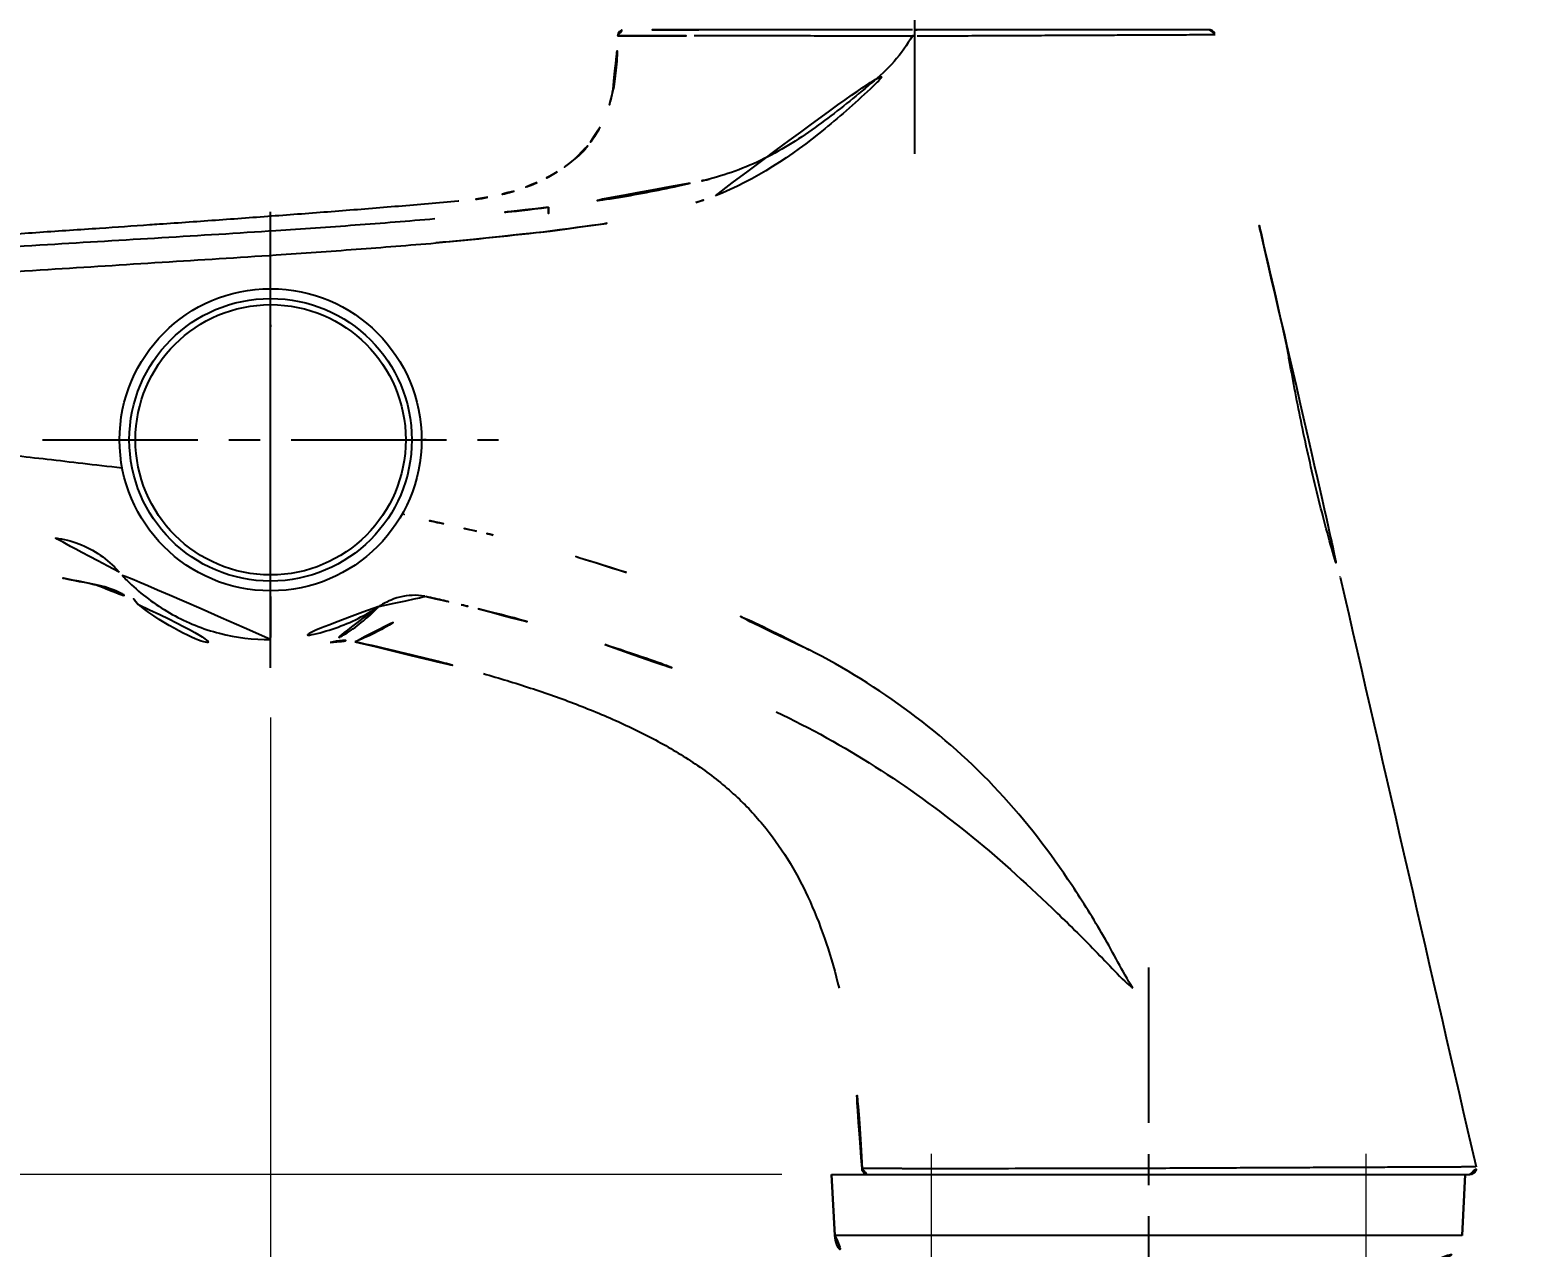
# Model space of a CAD drawing. Extents: x 16296660632 to 16296672714, y -37409619871 to -37409617455.
# Drawn here: x 16296672280 to 16296672399.7, y -37409617695.2 to -37409617597.2 of the extents above; entities that cross this region are included whole.
import ezdxf

# ---------------------------------------------------------------- set-up
doc = ezdxf.new("R2010")
doc.units = 0
doc.header["$LTSCALE"] = 10
doc.header["$MEASUREMENT"] = 0
doc.header["$PDMODE"] = 3
doc.header["$PDSIZE"] = -10
doc.linetypes.add('CENTER', pattern=[2, 1.25, -0.25, 0.25, -0.25])
doc.layers.get('0').update_dxf_attribs({"linetype": 'CONTINUOUS'})
doc.layers.get('DEFPOINTS').update_dxf_attribs({"linetype": 'CONTINUOUS'})
doc.layers.add('02___PRT_ALL_AXES', color=7, linetype='CONTINUOUS')
doc.styles.add('Daelim Dimension', font='')
doc.styles.get('Daelim Dimension').set_extended_font_data('나눔고딕')
doc.dimstyles.new('DEFAULT', dxfattribs={"dimscale": 2, "dimtxt": 2, "dimasz": 2, "dimexe": 0, "dimexo": 2, "dimgap": 1, "dimtad": 1, "dimdec": 1, "dimzin": 9, "dimdsep": 46, "dimtxsty": 'Daelim Dimension', "dimcen": 0.5, "dimclrd": 252, "dimclre": 252, "dimclrt": 3, "dimadec": 1, "dimazin": 0, "dimtfac": 1, "dimtdec": 1, "dimtix": 1, "dimtmove": 0, "dimatfit": 3, "dimfxl": 1, "dimtolj": 1, "dimtzin": 1, "dimlwd": 9, "dimlwe": 9, "dimarcsym": 0})

# ---------------------------------------------------------------- blocks, each defined once
blk = doc.blocks.new('*D1')
at = {"color": 5, "lineweight": 9, "transparency": 16777216}
for p, q in [((16296672254.1315, -37409617647.95496), (16296672220.23056, -37409617647.95496)), ((16296672220.23056, -37409617651.95496), (16296672220.23056, -37409617685.31422)), ((16296672340.56398, -37409617689.31422), (16296672220.23056, -37409617689.31422))]:
    blk.add_line(p, q, dxfattribs=at)
at = {"color": 5, "transparency": 16777216}
for points in [[(16296672219.56389, -37409617651.95496), (16296672220.89723, -37409617651.95496), (16296672220.23056, -37409617647.95496)], [(16296672219.56389, -37409617685.31422), (16296672220.89723, -37409617685.31422), (16296672220.23056, -37409617689.31422)]]:
    blk.add_solid(points, dxfattribs=at)
at = {"layer": 'DEFPOINTS', "color": 0, "transparency": 16777216}
for p in [(16296672258.1315, -37409617647.95496), (16296672220.23056, -37409617689.31422), (16296672344.56398, -37409617689.31422)]:
    blk.add_point(p, dxfattribs=at)
at = {"color": 7, "transparency": 16777216, "insert": (16296672211.82713, -37409617668.63458), "char_height": 12, "attachment_point": 5, "rotation": 90, "style": 'Daelim Dimension'}
blk.add_mtext('\\A1;41', dxfattribs=at)
blk = doc.blocks.new('*D2')
at = {"color": 5, "lineweight": 9, "transparency": 16777216}
for p, q in [((16296672299.40959, -37409617652.536507), (16296672299.40959, -37409617712.988037)), ((16296672303.40959, -37409617712.988037), (16296672366.06398, -37409617712.988037)), ((16296672370.06398, -37409617713.834824), (16296672370.06398, -37409617712.988037))]:
    blk.add_line(p, q, dxfattribs=at)
at = {"color": 5, "transparency": 16777216}
for points in [[(16296672303.40959, -37409617712.321373), (16296672303.40959, -37409617713.654701), (16296672299.40959, -37409617712.988037)], [(16296672366.06398, -37409617712.321373), (16296672366.06398, -37409617713.654701), (16296672370.06398, -37409617712.988037)]]:
    blk.add_solid(points, dxfattribs=at)
at = {"layer": 'DEFPOINTS', "color": 0, "transparency": 16777216}
for p in [(16296672299.40959, -37409617648.536507), (16296672370.06398, -37409617709.834824), (16296672370.06398, -37409617712.988037)]:
    blk.add_point(p, dxfattribs=at)
at = {"color": 7, "transparency": 16777216, "insert": (16296672334.73679, -37409617704.584602), "char_height": 12, "attachment_point": 5, "style": 'Daelim Dimension'}
blk.add_mtext('\\A1;71', dxfattribs=at)
blk = doc.blocks.new('*D3')
at = {"color": 5, "lineweight": 9, "transparency": 16777216}
for p, q in [((16296672258.1315, -37409617651.954964), (16296672258.1315, -37409617712.988022)), ((16296672299.40959, -37409617693.314217), (16296672299.40959, -37409617712.988022)), ((16296672262.1315, -37409617712.988022), (16296672295.40959, -37409617712.988022))]:
    blk.add_line(p, q, dxfattribs=at)
at = {"color": 5, "transparency": 16777216}
for points in [[(16296672262.1315, -37409617712.321358), (16296672262.1315, -37409617713.654694), (16296672258.1315, -37409617712.988022)], [(16296672295.40959, -37409617712.321358), (16296672295.40959, -37409617713.654694), (16296672299.40959, -37409617712.988022)]]:
    blk.add_solid(points, dxfattribs=at)
at = {"layer": 'DEFPOINTS', "color": 0, "transparency": 16777216}
for p in [(16296672258.1315, -37409617647.954964), (16296672299.40959, -37409617689.314217), (16296672299.40959, -37409617712.988022)]:
    blk.add_point(p, dxfattribs=at)
at = {"color": 7, "transparency": 16777216, "insert": (16296672278.77055, -37409617704.584587), "char_height": 12, "attachment_point": 5, "style": 'Daelim Dimension'}
blk.add_mtext('\\A1;41', dxfattribs=at)
blk = doc.blocks.new('*D4')
at = {"color": 5, "lineweight": 9, "transparency": 16777216}
for p, q in [((16296672285.814, -37409617555.82024), (16296672198.4865, -37409617555.82024)), ((16296672198.4865, -37409617559.82024), (16296672198.4865, -37409617685.31422)), ((16296672340.56398, -37409617689.31422), (16296672198.4865, -37409617689.31422))]:
    blk.add_line(p, q, dxfattribs=at)
at = {"color": 5, "transparency": 16777216}
for points in [[(16296672197.81983, -37409617559.82024), (16296672199.15317, -37409617559.82024), (16296672198.4865, -37409617555.82024)], [(16296672197.81983, -37409617685.31422), (16296672199.15317, -37409617685.31422), (16296672198.4865, -37409617689.31422)]]:
    blk.add_solid(points, dxfattribs=at)
at = {"layer": 'DEFPOINTS', "color": 0, "transparency": 16777216}
for p in [(16296672289.814, -37409617555.82024), (16296672198.4865, -37409617689.31422), (16296672344.56398, -37409617689.31422)]:
    blk.add_point(p, dxfattribs=at)
at = {"color": 7, "transparency": 16777216, "insert": (16296672189.94573, -37409617622.56723), "char_height": 12, "attachment_point": 5, "rotation": 90, "style": 'Daelim Dimension'}
blk.add_mtext('\\A1;133', dxfattribs=at)
blk = doc.blocks.new('*D6')
at = {"color": 5, "lineweight": 9, "transparency": 16777216}
for p, q in [((16296672352.56398, -37409617687.655487), (16296672352.56398, -37409617701.222229)), ((16296672387.56398, -37409617687.655487), (16296672387.56398, -37409617701.222229)), ((16296672356.56398, -37409617701.222229), (16296672383.56398, -37409617701.222229)), ((16296672387.56398, -37409617701.222229), (16296672513.2959, -37409617701.222229))]:
    blk.add_line(p, q, dxfattribs=at)
at = {"color": 5, "transparency": 16777216}
for points in [[(16296672356.56398, -37409617700.555557), (16296672356.56398, -37409617701.888893), (16296672352.56398, -37409617701.222229)], [(16296672383.56398, -37409617700.555557), (16296672383.56398, -37409617701.888893), (16296672387.56398, -37409617701.222229)]]:
    blk.add_solid(points, dxfattribs=at)
at = {"layer": 'DEFPOINTS', "color": 0, "transparency": 16777216}
for p in [(16296672352.56398, -37409617683.655487), (16296672387.56398, -37409617683.655487), (16296672387.56398, -37409617701.222229)]:
    blk.add_point(p, dxfattribs=at)
at = {"color": 7, "transparency": 16777216, "insert": (16296672456.592039, -37409617689.640694), "char_height": 12, "attachment_point": 5, "style": 'Daelim Dimension'}
blk.add_mtext('\\A1;설치 구멍 {\\H1.25x;\\C256;Ø}35', dxfattribs=at)

msp = doc.modelspace()

# ---------------------------------------------------------------- linework, layer by layer
at = {"color": 1, "linetype": 'CENTER'}
for p, q in [((16296672351.26988, -37409617607.186508), (16296672351.26988, -37409617587.186508)), ((16296672299.40959, -37409617648.536507), (16296672299.40959, -37409617611.83651)), ((16296672281.059589, -37409617630.186508), (16296672317.75959, -37409617630.186508)), ((16296672370.06398, -37409617672.664017), (16296672370.06398, -37409617747.005623))]:
    msp.add_line(p, q, dxfattribs=at)
at = {"color": 7, "linetype": 'Continuous'}
for p, q in [((16296672299.40959, -37409617620.936508), (16296672299.40959, -37409617620.245743)), ((16296672299.40959, -37409617620.936508), (16296672299.40959, -37409617621.08651)), ((16296672344.56398, -37409617689.314217), (16296672344.82102, -37409617694.218887)), ((16296672395.56398, -37409617689.314217), (16296672395.306931, -37409617694.218887)), ((16296672395.306931, -37409617694.218887), (16296672344.82102, -37409617694.218887))]:
    msp.add_line(p, q, dxfattribs=at)
for radius in [12.154866, 11.368659, 10.875234]:
    msp.add_circle((16296672299.40959, -37409617630.186508), radius)
for centre, radius, start, end in [((16296672299.40959, -37409617630.186508), 17, 231.26960198, 286.35394329), ((16296672346.818279, -37409617694.114212), 2, 183.00009947, 270), ((16296672393.309681, -37409617694.114212), 2, 270, 356.99990053)]:
    msp.add_arc(centre, radius, start, end, dxfattribs=at)
for points, knots in [([(16296672327.341169, -37409617597.68177), (16296672327.341789, -37409617597.616722), (16296672327.355261, -37409617597.551811), (16296672327.405899, -37409617597.431969), (16296672327.44306, -37409617597.377068), (16296672327.53549, -37409617597.285507), (16296672327.59074, -37409617597.248871), (16296672327.711069, -37409617597.199364), (16296672327.776091, -37409617597.186508), (16296672327.84115, -37409617597.186508)], [0, 0, 0, 0, 0.25, 0.25, 0.5, 0.5, 0.75, 0.75, 1, 1, 1, 1]), ([(16296672374.943239, -37409617597.186508), (16296672374.95015, -37409617597.186508), (16296672372.394991, -37409617597.186508), (16296672365.89786, -37409617597.186508), (16296672363.29257, -37409617597.186508), (16296672357.605431, -37409617597.186508), (16296672354.559561, -37409617597.186508), (16296672351.456169, -37409617597.186508)], [0, 0, 0, 0, 0.5, 0.5, 0.75, 0.75, 1, 1, 1, 1]), ([(16296672374.94553, -37409617597.186508), (16296672375.001551, -37409617597.186508), (16296672375.05755, -37409617597.196007), (16296672375.163321, -37409617597.232964), (16296672375.21306, -37409617597.260399), (16296672375.30072, -37409617597.330162), (16296672375.338619, -37409617597.372467), (16296672375.398371, -37409617597.467239), (16296672375.4202, -37409617597.519676), (16296672375.43277, -37409617597.574272)], [0, 0, 0, 0, 0.25, 0.25, 0.5, 0.5, 0.75, 0.75, 1, 1, 1, 1]), ([(16296672326.984631, -37409617601.976318), (16296672327.037849, -37409617601.701141), (16296672327.18079, -37409617600.828003), (16296672327.30402, -37409617599.414902), (16296672327.33609, -37409617598.217308), (16296672327.341169, -37409617597.68177)], [0, 0, 0, 0, 0.2117866751, 0.6581093852, 1, 1, 1, 1]), ([(16296672327.33988, -37409617597.67942), (16296672327.34207, -37409617597.683823), (16296672327.376671, -37409617597.68187), (16296672327.51446, -37409617597.681862), (16296672327.616779, -37409617597.681824), (16296672327.886511, -37409617597.681549), (16296672328.053921, -37409617597.68132), (16296672328.35409, -37409617597.68074), (16296672328.462391, -37409617597.680511), (16296672328.695431, -37409617597.679939), (16296672328.819401, -37409617597.679604), (16296672329.213221, -37409617597.678421), (16296672329.504919, -37409617597.677391), (16296672330.145519, -37409617597.674698), (16296672330.494431, -37409617597.673019), (16296672331.250389, -37409617597.669327), (16296672331.65741, -37409617597.667343), (16296672332.315041, -37409617597.665878), (16296672332.54213, -37409617597.665642), (16296672333.00893, -37409617597.664787), (16296672333.248949, -37409617597.664162), (16296672333.495131, -37409617597.662971)], [0, 0, 0, 0, 0.125, 0.125, 0.25, 0.25, 0.375, 0.375, 0.4375, 0.4375, 0.5, 0.5, 0.625, 0.625, 0.75, 0.75, 0.875, 0.875, 0.9375, 0.9375, 1, 1, 1, 1]), ([(16296672333.495131, -37409617597.662987), (16296672334.049879, -37409617597.661507), (16296672334.63377, -37409617597.660347), (16296672335.857441, -37409617597.658684), (16296672336.49721, -37409617597.658188), (16296672337.49885, -37409617597.657951), (16296672337.84005, -37409617597.657967), (16296672338.53541, -37409617597.658157), (16296672338.88751, -37409617597.658333), (16296672339.956841, -37409617597.659126), (16296672340.68704, -37409617597.660004), (16296672342.18194, -37409617597.662354), (16296672342.94664, -37409617597.663696), (16296672344.119459, -37409617597.66597), (16296672344.5147, -37409617597.666763), (16296672345.313919, -37409617597.668427), (16296672345.718229, -37409617597.669296), (16296672346.530291, -37409617597.671112), (16296672346.93894, -37409617597.672043), (16296672347.757721, -37409617597.673973), (16296672348.1682, -37409617597.67495), (16296672349.402901, -37409617597.677979), (16296672350.23037, -37409617597.680077), (16296672351.062281, -37409617597.682259)], [0, 0, 0, 0, 0.125, 0.125, 0.25, 0.25, 0.3125, 0.3125, 0.375, 0.375, 0.5, 0.5, 0.625, 0.625, 0.6875, 0.6875, 0.75, 0.75, 0.8125, 0.8125, 0.875, 0.875, 1, 1, 1, 1]), ([(16296672351.062281, -37409617597.682259), (16296672350.63059, -37409617598.417252), (16296672350.14884, -37409617599.111214), (16296672349.032301, -37409617600.373627), (16296672348.396629, -37409617600.942802), (16296672346.44392, -37409617602.603073), (16296672345.11511, -37409617603.677109), (16296672342.3731, -37409617605.700737), (16296672340.938681, -37409617606.644386), (16296672337.90168, -37409617608.193153), (16296672336.32683, -37409617608.791862), (16296672334.701851, -37409617609.208473)], [0, 0, 0, 0, 0.125, 0.125, 0.25, 0.25, 0.5, 0.5, 0.75, 0.75, 1, 1, 1, 1]), ([(16296672351.456169, -37409617597.684502), (16296672352.2481, -37409617597.680717), (16296672353.033279, -37409617597.677002), (16296672354.590799, -37409617597.66967), (16296672355.363119, -37409617597.666054), (16296672356.895081, -37409617597.65889), (16296672357.654699, -37409617597.65535), (16296672358.59606, -37409617597.650948), (16296672358.78392, -37409617597.650063), (16296672359.158819, -37409617597.648308), (16296672359.346109, -37409617597.64743), (16296672359.904699, -37409617597.644814), (16296672360.272261, -37409617597.643066), (16296672361.36064, -37409617597.637932), (16296672362.067209, -37409617597.634644), (16296672363.443541, -37409617597.628273), (16296672364.11331, -37409617597.625198), (16296672365.09024, -37409617597.620728), (16296672365.411249, -37409617597.619263), (16296672365.88571, -37409617597.617104), (16296672366.042681, -37409617597.616386), (16296672366.354231, -37409617597.614967), (16296672366.508961, -37409617597.614258), (16296672367.27247, -37409617597.610771), (16296672367.85391, -37409617597.608124), (16296672368.959061, -37409617597.603027), (16296672369.482771, -37409617597.600662), (16296672370.473459, -37409617597.596207), (16296672370.940439, -37409617597.594131), (16296672371.597481, -37409617597.591217), (16296672371.809771, -37409617597.590271), (16296672372.21582, -37409617597.58847), (16296672372.4098, -37409617597.587624), (16296672372.965031, -37409617597.585152), (16296672373.299641, -37409617597.583656), (16296672373.897829, -37409617597.580994), (16296672374.16139, -37409617597.579826), (16296672374.50351, -37409617597.578323), (16296672374.60866, -37409617597.577873), (16296672374.80092, -37409617597.577026), (16296672374.8881, -37409617597.576637), (16296672375.043159, -37409617597.575974), (16296672375.11116, -37409617597.575684), (16296672375.227711, -37409617597.575157), (16296672375.276331, -37409617597.574959), (16296672375.39327, -37409617597.574448), (16296672375.437389, -37409617597.574249), (16296672375.430479, -37409617597.57428)], [0, 0, 0, 0, 0.0625, 0.0625, 0.125, 0.125, 0.1875, 0.1875, 0.203125, 0.203125, 0.21875, 0.21875, 0.25, 0.25, 0.3125, 0.3125, 0.375, 0.375, 0.40625, 0.40625, 0.421875, 0.421875, 0.4375, 0.4375, 0.5, 0.5, 0.5625, 0.5625, 0.625, 0.625, 0.65625, 0.65625, 0.6875, 0.6875, 0.75, 0.75, 0.8125, 0.8125, 0.84375, 0.84375, 0.875, 0.875, 0.90625, 0.90625, 0.9375, 0.9375, 1, 1, 1, 1]), ([(16296672335.204411, -37409617610.545738), (16296672338.429979, -37409617609.284103), (16296672341.331711, -37409617607.353401), (16296672345.341801, -37409617604.071411), (16296672346.643259, -37409617602.929764), (16296672349.15324, -37409617600.550873), (16296672350.25984, -37409617599.209969), (16296672351.083191, -37409617597.684563)], [0, 0, 0, 0, 0.5, 0.5, 0.75, 0.75, 1, 1, 1, 1]), ([(16296672326.984631, -37409617601.976318), (16296672326.925699, -37409617602.281052), (16296672326.760691, -37409617603.005539), (16296672326.53673, -37409617603.688408), (16296672325.9347, -37409617605.029488)], [0, 0, 0, 0, 0.4107860916, 1, 1, 1, 1]), ([(16296672325.9347, -37409617605.029488), (16296672325.719049, -37409617605.428139), (16296672325.4086, -37409617605.911201), (16296672325.05135, -37409617606.365532), (16296672324.974171, -37409617606.459778)], [0, 0, 0, 0, 0.7897317648, 1, 1, 1, 1]), ([(16296672323.79842, -37409617607.660583), (16296672323.63604, -37409617607.800171), (16296672323.214911, -37409617608.1399), (16296672322.75729, -37409617608.454903), (16296672322.469419, -37409617608.634903)], [0, 0, 0, 0, 0.3994814007, 1, 1, 1, 1]), ([(16296672322.469419, -37409617608.634903), (16296672322.29677, -37409617608.742859), (16296672321.7892, -37409617609.042412), (16296672321.24333, -37409617609.314583), (16296672320.87212, -37409617609.479729)], [0, 0, 0, 0, 0.3494037662, 1, 1, 1, 1]), ([(16296672319.012609, -37409617610.166008), (16296672318.885981, -37409617610.204224), (16296672318.2152, -37409617610.39843), (16296672317.505211, -37409617610.561569), (16296672316.905399, -37409617610.672531)], [0, 0, 0, 0, 0.1909115193, 1, 1, 1, 1]), ([(16296672320.87212, -37409617609.479729), (16296672320.711571, -37409617609.551163), (16296672320.120001, -37409617609.801437), (16296672319.489269, -37409617610.022209), (16296672319.012609, -37409617610.166008)], [0, 0, 0, 0, 0.2764762987, 1, 1, 1, 1]), ([(16296672333.191139, -37409617609.542023), (16296672332.877911, -37409617609.61322), (16296672332.56435, -37409617609.683029), (16296672332.25038, -37409617609.751419), (16296672330.53845, -37409617610.124313), (16296672328.811291, -37409617610.452591), (16296672327.07143, -37409617610.733917), (16296672325.31311, -37409617611.018227), (16296672323.54311, -37409617611.260567), (16296672321.769661, -37409617611.477142)], [0, 0, 0, 0, 0.0835597883, 0.0835597883, 0.0835597883, 0.5394241232, 0.5394241232, 0.5394241232, 1, 1, 1, 1]), ([(16296672314.563959, -37409617610.986511), (16296672314.547501, -37409617610.987953), (16296672312.928551, -37409617611.129547), (16296672309.70648, -37409617611.402679), (16296672304.896429, -37409617611.788239), (16296672300.08499, -37409617612.155151), (16296672295.272369, -37409617612.506844), (16296672291.80349, -37409617612.751747), (16296672288.59416, -37409617612.975052), (16296672285.3846, -37409617613.19574), (16296672280.8297, -37409617613.504539), (16296672277.456051, -37409617613.732117), (16296672275.68741, -37409617613.851791), (16296672274.56328, -37409617613.927933)], [0, 0, 0, 0, 0.0012661843, 0.1245372026, 0.2478082209, 0.3710792392, 0.4943502575, 0.6176212758, 0.6375833634, 0.7408922941, 0.8641633124, 0.9874343307, 1, 1, 1, 1]), ([(16296672316.905399, -37409617610.672531), (16296672316.830919, -37409617610.68631), (16296672316.085171, -37409617610.820328), (16296672315.300671, -37409617610.922058), (16296672314.563959, -37409617610.986511)], [0, 0, 0, 0, 0.1003961577, 1, 1, 1, 1]), ([(16296672312.624729, -37409617612.41272), (16296672311.559799, -37409617612.50473), (16296672310.494499, -37409617612.592918), (16296672309.428961, -37409617612.677887), (16296672308.36278, -37409617612.762901), (16296672307.296329, -37409617612.844658), (16296672306.229691, -37409617612.92363), (16296672304.094589, -37409617613.081711), (16296672301.95879, -37409617613.228668), (16296672299.822519, -37409617613.368881), (16296672296.76582, -37409617613.569511), (16296672293.708151, -37409617613.755524), (16296672290.650459, -37409617613.939468), (16296672287.58699, -37409617614.123756), (16296672284.52354, -37409617614.30735), (16296672281.460609, -37409617614.497307)], [0, 0, 0, 0, 0.1026623325, 0.1026623325, 0.1026623325, 0.2053859051, 0.2053859051, 0.2053859051, 0.4110093832, 0.4110093832, 0.4110093832, 0.7052267304, 0.7052267304, 0.7052267304, 1, 1, 1, 1]), ([(16296672312.70656, -37409617614.3423), (16296672315.78417, -37409617614.07888), (16296672318.85956, -37409617613.778442), (16296672321.91692, -37409617613.393204), (16296672321.92148, -37409617613.392616), (16296672321.926041, -37409617613.392036), (16296672321.930611, -37409617613.391472)], [0, 0, 0, 0, 0.9999935331, 0.9999935331, 0.9999935331, 1, 1, 1, 1]), ([(16296672281.46063, -37409617614.497253), (16296672278.115589, -37409617614.705223), (16296672274.771259, -37409617614.921883), (16296672268.083241, -37409617615.354301), (16296672264.73958, -37409617615.5709), (16296672259.724489, -37409617615.887543), (16296672258.05287, -37409617615.99176), (16296672254.709921, -37409617616.196899), (16296672253.038589, -37409617616.297821), (16296672249.696501, -37409617616.496231), (16296672248.025749, -37409617616.593643), (16296672244.68541, -37409617616.786163), (16296672243.01598, -37409617616.880989), (16296672241.34856, -37409617616.977791)], [0, 0, 0, 0, 0.25, 0.25, 0.5, 0.5, 0.625, 0.625, 0.75, 0.75, 0.875, 0.875, 1, 1, 1, 1]), ([(16296672281.488581, -37409617616.476761), (16296672281.49317, -37409617616.476463), (16296672281.497761, -37409617616.476173), (16296672281.502359, -37409617616.475868), (16296672284.556601, -37409617616.277512), (16296672287.618271, -37409617616.085678), (16296672290.680019, -37409617615.894249), (16296672293.74128, -37409617615.702843), (16296672296.802589, -37409617615.510612), (16296672299.863001, -37409617615.304993), (16296672302.00498, -37409617615.161079), (16296672304.146441, -37409617615.009987), (16296672306.287451, -37409617614.851303), (16296672307.357849, -37409617614.771973), (16296672308.428101, -37409617614.690407), (16296672309.49811, -37409617614.605812), (16296672310.56786, -37409617614.521217), (16296672311.63739, -37409617614.433693), (16296672312.70656, -37409617614.3423)], [0, 0, 0, 0, 0.0000019155, 0.0000019155, 0.0000019155, 0.2941823639, 0.2941823639, 0.2941823639, 0.5883161236, 0.5883161236, 0.5883161236, 0.7941798138, 0.7941798138, 0.7941798138, 0.8971016959, 0.8971016959, 0.8971016959, 1, 1, 1, 1]), ([(16296672241.310471, -37409617619.088699), (16296672242.98217, -37409617618.986259), (16296672244.65517, -37409617618.884903), (16296672248.00211, -37409617618.678703), (16296672249.67597, -37409617618.574112), (16296672254.698099, -37409617618.255074), (16296672258.04689, -37409617618.035469), (16296672264.74497, -37409617617.58876), (16296672268.09428, -37409617617.361671), (16296672274.79388, -37409617616.912178), (16296672278.144119, -37409617616.688881), (16296672281.495199, -37409617616.475403)], [0, 0, 0, 0, 0.125, 0.125, 0.25, 0.25, 0.5, 0.5, 0.75, 0.75, 1, 1, 1, 1]), ([(16296672381.18059, -37409617622.526588), (16296672381.17942, -37409617622.519783), (16296672381.22481, -37409617622.781639), (16296672381.33716, -37409617623.418617), (16296672381.40593, -37409617623.804031), (16296672381.621611, -37409617624.991737), (16296672381.782049, -37409617625.849503), (16296672382.29096, -37409617628.46833), (16296672382.66025, -37409617630.244453), (16296672383.47208, -37409617633.831398), (16296672383.91213, -37409617635.626846), (16296672384.605391, -37409617638.213387), (16296672384.84297, -37409617639.059418), (16296672385.273331, -37409617640.534187), (16296672385.495331, -37409617641.255051), (16296672385.493259, -37409617641.248459)], [0, 0, 0, 0, 0.0625, 0.0625, 0.125, 0.125, 0.25, 0.25, 0.5, 0.5, 0.75, 0.75, 0.875, 0.875, 1, 1, 1, 1]), ([(16296672287.46933, -37409617632.46048), (16296672285.177429, -37409617632.218773), (16296672281.491091, -37409617631.75267), (16296672275.98311, -37409617631.179512), (16296672272.34239, -37409617630.881783), (16296672270.52684, -37409617630.733307)], [0, 0, 0, 0, 0.3399925935, 0.6708684427, 1, 1, 1, 1]), ([(16296672311.94228, -37409617630.187576), (16296672311.866751, -37409617630.187576), (16296672311.79336, -37409617630.187508), (16296672311.689501, -37409617630.187286), (16296672311.657169, -37409617630.190613), (16296672311.6598, -37409617630.184563)], [0, 0, 0, 0, 0.5, 0.5, 1, 1, 1, 1]), ([(16296672287.23625, -37409617640.83815), (16296672287.216909, -37409617640.816833), (16296672287.08572, -37409617640.672752), (16296672286.49482, -37409617640.051109), (16296672285.322359, -37409617639.133957), (16296672283.83814, -37409617638.457542), (16296672282.744881, -37409617638.18364), (16296672282.22644, -37409617638.113274), (16296672282.02424, -37409617638.090813), (16296672281.98069, -37409617638.086143)], [0, 0, 0, 0, 0.0139220796, 0.0942581962, 0.4156026626, 0.736947129, 0.8976193622, 0.9779554788, 1, 1, 1, 1]), ([(16296672285.368601, -37409617641.849953), (16296672285.31583, -37409617641.839172), (16296672283.05472, -37409617641.377747), (16296672280.8186, -37409617640.948196), (16296672278.661091, -37409617640.573517)], [0, 0, 0, 0, 0.0233304785, 1, 1, 1, 1]), ([(16296672299.40958, -37409617646.255402), (16296672298.026051, -37409617646.271767), (16296672295.255699, -37409617645.932922), (16296672291.40163, -37409617644.379227), (16296672288.922991, -37409617642.568321), (16296672287.64114, -37409617641.291107), (16296672287.32851, -37409617640.939873), (16296672287.23625, -37409617640.83815)], [0, 0, 0, 0, 0.2982103416, 0.5964206832, 0.8946310248, 0.9691836102, 1, 1, 1, 1]), ([(16296672285.368601, -37409617641.849953), (16296672285.988411, -37409617641.976608), (16296672286.5931, -37409617642.177116), (16296672287.73848, -37409617642.714668), (16296672288.27911, -37409617643.051666), (16296672288.772591, -37409617643.44751)], [0, 0, 0, 0, 0.5, 0.5, 1, 1, 1, 1]), ([(16296672299.409611, -37409617642.805573), (16296672299.409611, -37409617642.815529), (16296672299.409611, -37409617643.380829), (16296672299.409599, -37409617644.464958), (16296672299.40959, -37409617645.557442), (16296672299.40959, -37409617646.096642), (16296672299.40959, -37409617646.226173), (16296672299.40958, -37409617646.255402)], [0, 0, 0, 0, 0.0059370606, 0.3372913737, 0.6686456869, 0.8343228434, 1, 1, 1, 1]), ([(16296672306.205561, -37409617646.434608), (16296672306.198879, -37409617646.435722), (16296672306.9636, -37409617646.161636), (16296672309.282419, -37409617644.955093), (16296672310.671989, -37409617644.054626), (16296672311.91301, -37409617642.801178)], [0, 0, 0, 0, 0.5, 0.5, 1, 1, 1, 1]), ([(16296672308.120701, -37409617643.605431), (16296672308.22031, -37409617643.541283), (16296672308.461941, -37409617643.387169), (16296672309.315479, -37409617642.947739), (16296672310.47504, -37409617642.63826), (16296672311.52676, -37409617642.721489), (16296672311.89547, -37409617642.796059), (16296672311.934959, -37409617642.804428)], [0, 0, 0, 0, 0.0886498047, 0.214519363, 0.717997596, 0.9697367125, 1, 1, 1, 1]), ([(16296672311.91301, -37409617642.801178), (16296672312.39579, -37409617642.909103), (16296672312.874781, -37409617643.017929), (16296672313.823959, -37409617643.237282), (16296672314.294331, -37409617643.347832), (16296672314.76074, -37409617643.459343)], [0, 0, 0, 0, 0.5, 0.5, 1, 1, 1, 1]), ([(16296672308.120701, -37409617643.605431), (16296672308.07888, -37409617643.63237), (16296672307.754551, -37409617643.84211), (16296672306.27109, -37409617644.736313), (16296672303.43784, -37409617645.866623), (16296672300.75421, -37409617646.23774), (16296672299.40958, -37409617646.253639)], [0, 0, 0, 0, 0.0161623211, 0.1254776188, 0.5627388094, 1, 1, 1, 1]), ([(16296672308.12002, -37409617643.604103), (16296672307.18663, -37409617644.589684), (16296672306.197201, -37409617645.32296), (16296672304.660589, -37409617646.283783), (16296672304.192471, -37409617646.500526), (16296672304.19874, -37409617646.497627)], [0, 0, 0, 0, 0.5, 0.5, 1, 1, 1, 1]), ([(16296672304.196659, -37409617646.498589), (16296672304.521191, -37409617646.403351), (16296672304.857849, -37409617646.349503), (16296672305.533939, -37409617646.328003), (16296672305.873341, -37409617646.360352), (16296672306.20327, -37409617646.434776)], [0, 0, 0, 0, 0.5, 0.5, 1, 1, 1, 1]), ([(16296672306.20327, -37409617646.434776), (16296672306.217649, -37409617646.438026), (16296672308.617519, -37409617646.97953), (16296672312.087469, -37409617647.790413), (16296672315.48867, -37409617648.707657), (16296672316.533979, -37409617649.005112)], [0, 0, 0, 0, 0.0041458236, 0.6917214028, 1, 1, 1, 1]), ([(16296672368.80056, -37409617674.314217), (16296672367.962589, -37409617672.95121), (16296672367.24798, -37409617671.515663), (16296672365.64369, -37409617668.74971), (16296672364.803619, -37409617667.389717), (16296672362.14464, -37409617663.393921), (16296672360.205469, -37409617660.852127), (16296672355.853689, -37409617656.170158), (16296672353.44935, -37409617654.047997), (16296672348.319771, -37409617650.232643), (16296672345.607071, -37409617648.520569), (16296672342.743, -37409617647.082939)], [0, 0, 0, 0, 0.125, 0.125, 0.25, 0.25, 0.5, 0.5, 0.75, 0.75, 1, 1, 1, 1]), ([(16296672316.53393, -37409617649.004593), (16296672317.80728, -37409617649.361877), (16296672320.321289, -37409617650.130463), (16296672324.02364, -37409617651.430634), (16296672327.60206, -37409617652.916023), (16296672331.011299, -37409617654.620041), (16296672334.180571, -37409617656.596878), (16296672336.983549, -37409617658.851578), (16296672339.3503, -37409617661.416451), (16296672341.29636, -37409617664.245941), (16296672342.90391, -37409617667.358727), (16296672344.197269, -37409617670.738831), (16296672344.87253, -37409617673.092903), (16296672345.15947, -37409617674.314217)], [0, 0, 0, 0, 0.0977083942, 0.1944043763, 0.2899771792, 0.3839951335, 0.475884315, 0.5656456538, 0.6491022495, 0.7329858779, 0.8187759476, 0.9075481506, 1, 1, 1, 1]), ([(16296672340.1, -37409617652.076103), (16296672345.59436, -37409617654.682907), (16296672350.747709, -37409617658.001984), (16296672357.848499, -37409617663.728943), (16296672360.098499, -37409617665.777969), (16296672363.40567, -37409617668.930222), (16296672364.492161, -37409617669.998047), (16296672366.093691, -37409617671.630768), (16296672366.62324, -37409617672.179893), (16296672367.67478, -37409617673.286041), (16296672368.195259, -37409617673.850197), (16296672368.80056, -37409617674.314217)], [0, 0, 0, 0, 0.5, 0.5, 0.75, 0.75, 0.875, 0.875, 0.9375, 0.9375, 1, 1, 1, 1]), ([(16296672372.082041, -37409617688.812202), (16296672370.449169, -37409617688.819023), (16296672368.842051, -37409617688.823486), (16296672366.470039, -37409617688.828873), (16296672365.68586, -37409617688.830429), (16296672364.51964, -37409617688.832588), (16296672364.13258, -37409617688.833267), (16296672363.361919, -37409617688.83461), (16296672362.977341, -37409617688.835258), (16296672361.083179, -37409617688.838387), (16296672359.648479, -37409617688.84063), (16296672357.61496, -37409617688.843231), (16296672356.956989, -37409617688.843964), (16296672356.16, -37409617688.844543), (16296672356.001869, -37409617688.844643), (16296672355.68819, -37409617688.844803), (16296672355.532431, -37409617688.844856), (16296672355.071239, -37409617688.845009), (16296672354.771549, -37409617688.845039), (16296672353.895229, -37409617688.844963), (16296672353.341261, -37409617688.844704), (16296672352.29294, -37409617688.843887), (16296672351.798599, -37409617688.843353), (16296672351.10306, -37409617688.842484), (16296672350.878889, -37409617688.842171), (16296672350.55452, -37409617688.841713), (16296672350.44838, -37409617688.84156), (16296672350.24012, -37409617688.841263), (16296672350.138, -37409617688.84111), (16296672349.64057, -37409617688.840378), (16296672349.28253, -37409617688.839859), (16296672348.64419, -37409617688.838928), (16296672348.363661, -37409617688.838531), (16296672347.878929, -37409617688.837883), (16296672347.67474, -37409617688.837624), (16296672347.427139, -37409617688.837357), (16296672347.35433, -37409617688.837288), (16296672347.229481, -37409617688.837173), (16296672347.17738, -37409617688.837143), (16296672347.05238, -37409617688.837059), (16296672347.00588, -37409617688.837051), (16296672347.012791, -37409617688.837051)], [0, 0, 0, 0, 0.125, 0.125, 0.1875, 0.1875, 0.21875, 0.21875, 0.25, 0.25, 0.375, 0.375, 0.4375, 0.4375, 0.453125, 0.453125, 0.46875, 0.46875, 0.5, 0.5, 0.5625, 0.5625, 0.625, 0.625, 0.65625, 0.65625, 0.671875, 0.671875, 0.6875, 0.6875, 0.75, 0.75, 0.8125, 0.8125, 0.875, 0.875, 0.90625, 0.90625, 0.9375, 0.9375, 1, 1, 1, 1]), ([(16296672347.01049, -37409617688.837051), (16296672347.013399, -37409617688.900543), (16296672347.028549, -37409617688.963432), (16296672347.081169, -37409617689.079109), (16296672347.118641, -37409617689.131859), (16296672347.210541, -37409617689.21965), (16296672347.26494, -37409617689.254662), (16296672347.3829, -37409617689.301964), (16296672347.44643, -37409617689.314217), (16296672347.50997, -37409617689.314217)], [0, 0, 0, 0, 0.25, 0.25, 0.5, 0.5, 0.75, 0.75, 1, 1, 1, 1]), ([(16296672347.507669, -37409617689.314217), (16296672347.51227, -37409617689.314217), (16296672348.17169, -37409617689.314217), (16296672350.674459, -37409617689.314217), (16296672352.53961, -37409617689.314217), (16296672357.120951, -37409617689.314217), (16296672359.81781, -37409617689.314217), (16296672365.75872, -37409617689.314217), (16296672368.881849, -37409617689.314217), (16296672372.082041, -37409617689.314217)], [0, 0, 0, 0, 0.25, 0.25, 0.5, 0.5, 0.75, 0.75, 1, 1, 1, 1]), ([(16296672396.422421, -37409617688.702003), (16296672396.429331, -37409617688.701942), (16296672396.38459, -37409617688.702148), (16296672396.227989, -37409617688.70282), (16296672396.1115, -37409617688.703323), (16296672395.80299, -37409617688.704643), (16296672395.61097, -37409617688.705467), (16296672395.322439, -37409617688.706711), (16296672395.262289, -37409617688.706978), (16296672395.137079, -37409617688.70752), (16296672395.07192, -37409617688.707802), (16296672394.869631, -37409617688.708679), (16296672394.725941, -37409617688.709312), (16296672394.268721, -37409617688.711327), (16296672393.92909, -37409617688.712807), (16296672393.18251, -37409617688.716072), (16296672392.77556, -37409617688.71785), (16296672392.11437, -37409617688.720741), (16296672391.88549, -37409617688.721741), (16296672391.52924, -37409617688.723297), (16296672391.40834, -37409617688.723839), (16296672391.162149, -37409617688.724922), (16296672391.036739, -37409617688.725479), (16296672390.40197, -37409617688.728287), (16296672389.867599, -37409617688.730667), (16296672388.746599, -37409617688.735748), (16296672388.159969, -37409617688.738388), (16296672386.935341, -37409617688.743889), (16296672386.29735, -37409617688.746758), (16296672385.30102, -37409617688.751244), (16296672384.96137, -37409617688.752769), (16296672384.274771, -37409617688.755882), (16296672383.927679, -37409617688.757446), (16296672382.87521, -37409617688.762253), (16296672382.158661, -37409617688.765541), (16296672380.69581, -37409617688.772346), (16296672379.94948, -37409617688.775787), (16296672378.80768, -37409617688.781059), (16296672378.423349, -37409617688.782829), (16296672377.64712, -37409617688.7864), (16296672377.25474, -37409617688.7882), (16296672376.466869, -37409617688.791832), (16296672376.07094, -37409617688.793663), (16296672375.278, -37409617688.79731), (16296672374.88064, -37409617688.799149), (16296672373.68586, -37409617688.804688), (16296672372.88578, -37409617688.808418), (16296672372.082041, -37409617688.812202)], [0, 0, 0, 0, 0.0625, 0.0625, 0.125, 0.125, 0.1875, 0.1875, 0.203125, 0.203125, 0.21875, 0.21875, 0.25, 0.25, 0.3125, 0.3125, 0.375, 0.375, 0.40625, 0.40625, 0.421875, 0.421875, 0.4375, 0.4375, 0.5, 0.5, 0.5625, 0.5625, 0.625, 0.625, 0.65625, 0.65625, 0.6875, 0.6875, 0.75, 0.75, 0.8125, 0.8125, 0.84375, 0.84375, 0.875, 0.875, 0.90625, 0.90625, 0.9375, 0.9375, 1, 1, 1, 1]), ([(16296672372.082041, -37409617689.314217), (16296672378.38349, -37409617689.314217), (16296672384.560129, -37409617689.314217), (16296672391.155371, -37409617689.314217), (16296672392.925779, -37409617689.314217), (16296672395.3176, -37409617689.314217), (16296672395.942089, -37409617689.314217), (16296672395.935181, -37409617689.314217)], [0, 0, 0, 0, 0.5, 0.5, 0.75, 0.75, 1, 1, 1, 1]), ([(16296672395.937481, -37409617689.314217), (16296672396.01236, -37409617689.314217), (16296672396.087191, -37409617689.297112), (16296672396.222099, -37409617689.232063), (16296672396.28207, -37409617689.184158), (16296672396.37534, -37409617689.066971), (16296672396.40855, -37409617688.997772), (16296672396.44166, -37409617688.851707), (16296672396.44153, -37409617688.774948), (16296672396.424721, -37409617688.701973)], [0, 0, 0, 0, 0.25, 0.25, 0.5, 0.5, 0.75, 0.75, 1, 1, 1, 1])]:
    msp.add_open_spline(points, degree=3, knots=knots, dxfattribs=at)
for points, degree in [([(16296672333.867399, -37409617597.186508), (16296672330.01075, -37409617597.186508), (16296672327.843571, -37409617597.186508), (16296672327.83897, -37409617597.186508)], 3), ([(16296672351.06698, -37409617597.186508), (16296672344.54611, -37409617597.186508), (16296672338.21521, -37409617597.186508), (16296672333.867399, -37409617597.186508)], 3), ([(16296672351.083599, -37409617597.186508), (16296672351.07806, -37409617597.186508), (16296672351.072519, -37409617597.186508), (16296672351.06698, -37409617597.186508)], 3), ([(16296672351.456169, -37409617597.186508), (16296672351.33198, -37409617597.186508), (16296672351.207781, -37409617597.186508), (16296672351.083599, -37409617597.186508)], 3), ([(16296672351.062281, -37409617597.682259), (16296672351.06925, -37409617597.683029), (16296672351.076229, -37409617597.6838), (16296672351.083191, -37409617597.684563)], 3), ([(16296672351.083191, -37409617597.684563), (16296672351.20752, -37409617597.684547), (16296672351.331841, -37409617597.684517), (16296672351.456169, -37409617597.684502)], 3), ([(16296672323.80385, -37409617607.655907), (16296672324.50362, -37409617607.152138), (16296672324.97369, -37409617606.459778)], 2), ([(16296672381.180201, -37409617622.52433), (16296672379.264391, -37409617614.207642), (16296672377.348579, -37409617605.890953), (16296672375.43277, -37409617597.574272)], 3), ([(16296672334.701851, -37409617609.208473), (16296672334.199659, -37409617609.337212), (16296672333.695669, -37409617609.448212), (16296672333.190319, -37409617609.541962)], 3), ([(16296672321.769661, -37409617611.477127), (16296672318.730749, -37409617611.848244), (16296672315.679029, -37409617612.148537), (16296672312.624729, -37409617612.41272)], 3), ([(16296672321.76955, -37409617611.47715), (16296672321.743019, -37409617611.642471), (16296672321.811069, -37409617612.486832), (16296672321.923901, -37409617613.392311)], 3), ([(16296672333.63644, -37409617611.094299), (16296672334.16589, -37409617610.931023), (16296672334.68828, -37409617610.747414), (16296672335.204411, -37409617610.545738)], 3), ([(16296672321.924009, -37409617613.392288), (16296672325.876789, -37409617612.893967), (16296672329.825991, -37409617612.270027), (16296672333.636419, -37409617611.094307)], 3), ([(16296672310.10804, -37409617636.153557), (16296672310.10445, -37409617636.160004), (16296672310.216539, -37409617636.230309), (16296672310.348511, -37409617636.304382)], 3), ([(16296672313.365351, -37409617636.946701), (16296672312.360319, -37409617636.727829), (16296672311.354389, -37409617636.514191), (16296672310.347771, -37409617636.306343)], 3), ([(16296672315.97352, -37409617637.544563), (16296672315.104851, -37409617637.341492), (16296672314.23542, -37409617637.142059), (16296672313.365351, -37409617636.946701)], 3), ([(16296672317.3356, -37409617637.855766), (16296672316.8811, -37409617637.74913), (16296672316.42668, -37409617637.64222), (16296672315.97193, -37409617637.536758)], 3), ([(16296672328.064871, -37409617640.875488), (16296672324.539551, -37409617639.697021), (16296672320.956591, -37409617638.698334), (16296672317.3356, -37409617637.855766)], 3), ([(16296672385.46431, -37409617641.153137), (16296672385.466431, -37409617641.160172), (16296672385.46772, -37409617641.164589)], 2), ([(16296672385.49395, -37409617641.250641), (16296672389.137541, -37409617657.067749), (16296672392.78113, -37409617672.884857), (16296672396.424721, -37409617688.701973)], 3), ([(16296672288.77408, -37409617643.449272), (16296672288.771111, -37409617643.445763), (16296672287.88002, -37409617642.391579), (16296672287.235849, -37409617640.838707)], 3), ([(16296672342.743, -37409617647.082939), (16296672338.028709, -37409617644.581589), (16296672333.117649, -37409617642.557213), (16296672328.065479, -37409617640.875687)], 3), ([(16296672314.760571, -37409617643.462212), (16296672315.20895, -37409617643.569077), (16296672315.657, -37409617643.677727), (16296672316.104919, -37409617643.788361)], 3), ([(16296672316.104919, -37409617643.788361), (16296672316.104919, -37409617643.788193), (16296672316.104931, -37409617643.78801), (16296672316.104931, -37409617643.787827)], 3), ([(16296672316.104931, -37409617643.787827), (16296672319.537279, -37409617644.636299), (16296672322.93919, -37409617645.587936), (16296672326.302971, -37409617646.668083)], 3), ([(16296672326.30298, -37409617646.668053), (16296672331.01639, -37409617648.181572), (16296672335.626949, -37409617649.953842), (16296672340.1, -37409617652.076103)], 3), ([(16296672347.01049, -37409617688.837051), (16296672346.771641, -37409617683.613724), (16296672346.22418, -37409617678.722847), (16296672345.158501, -37409617674.314217)], 3)]:
    msp.add_open_spline(points, degree=degree, dxfattribs=at)
at = {"layer": '02___PRT_ALL_AXES', "color": 7, "linetype": 'Continuous'}
for p, q in [((16296672344.56398, -37409617689.314217), (16296672391.09734, -37409617689.314217)), ((16296672344.82102, -37409617694.218887), (16296672344.56398, -37409617689.314217)), ((16296672395.306931, -37409617694.218887), (16296672395.56398, -37409617689.314217))]:
    msp.add_line(p, q, dxfattribs=at)

# ---------------------------------------------------------------- dimensions: what is measured, and where the dimension line sits
at = {"color": 5}
for base, p1, picture, middle in [((16296672198.4865, -37409617689.314217), (16296672289.813999, -37409617555.820236), '*D4', (16296672189.94573, -37409617622.56723)), ((16296672220.23056, -37409617689.314217), (16296672258.1315, -37409617647.954964), '*D1', (16296672211.827129, -37409617668.634583))]:
    dim = msp.add_linear_dim(base=base, p1=p1, p2=(16296672344.56398, -37409617689.314217), angle=90, dimstyle='DEFAULT', override={"dimtxt": 6, "dimdec": 0, "dimclrd": 5, "dimclre": 5, "dimclrt": 7}, dxfattribs=at)
    dim.commit()
    dim.dimension.update_dxf_attribs({"geometry": picture, "text_midpoint": middle})
for base, p1, p2, picture, middle in [((16296672299.40959, -37409617712.988022), (16296672258.1315, -37409617647.954964), (16296672299.40959, -37409617689.314217), '*D3', (16296672278.77055, -37409617704.584587)), ((16296672370.06398, -37409617712.988037), (16296672299.40959, -37409617648.536507), (16296672370.06398, -37409617709.834824), '*D2', (16296672334.73679, -37409617704.584602))]:
    dim = msp.add_linear_dim(base=base, p1=p1, p2=p2, dimstyle='DEFAULT', override={"dimtxt": 6, "dimdec": 0, "dimclrd": 5, "dimclre": 5, "dimclrt": 7}, dxfattribs=at)
    dim.commit()
    dim.dimension.update_dxf_attribs({"geometry": picture, "text_midpoint": middle})
dim = msp.add_linear_dim(base=(16296672387.56398, -37409617701.222229), p1=(16296672352.56398, -37409617683.655487), p2=(16296672387.56398, -37409617683.655487), text='설치 구멍 {\\H1.25x;\\C256;Ø}<>', dimstyle='DEFAULT', override={"dimtxt": 6, "dimdec": 0, "dimclrd": 5, "dimclre": 5, "dimclrt": 7}, dxfattribs=at)
dim.commit()
dim.dimension.update_dxf_attribs({"geometry": '*D6', "text_midpoint": (16296672456.592039, -37409617701.222229), "dimtype": 160})

doc.saveas('drawing.dxf')
